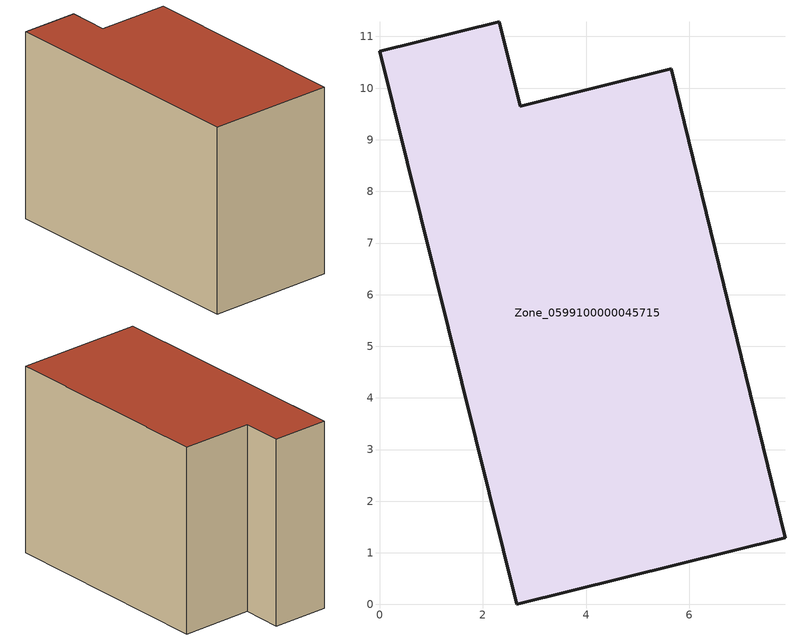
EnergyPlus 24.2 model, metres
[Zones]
Zone_0599100000045715
 floor ground (C_G): 2.66,0 0,10.71 2.32,11.29 2.73,9.65 5.65,10.38 7.85,1.29 z0
 wall outside (C_F): 2.73,9.65 2.32,11.29 0,10.71 2.66,0 7.85,1.29 5.65,10.38 2.73,9.65 z0:7.8
 roof outside (C_R): 7.85,1.29 5.65,10.38 2.73,9.65 2.32,11.29 0,10.71 2.66,0 z7.8
[BUILDING]
Pand.0599100000045715: North Axis=0; Terrain=City; Loads Convergence Tolerance Value=0.04; Temperature Convergence Tolerance Value=0.4; Solar Distribution=FullExterior; Maximum Number of Warmup Days=25; Minimum Number of Warmup Days=1
[Site:Location]
Rotterdam.The.Hague.AP_ZH_NLD Design_Conditions: Latitude=51.96; Longitude=4.45; Time Zone=1; Elevation=-4.5
[SITE:GROUNDTEMPERATURE:BUILDINGSURFACE]
18, 18, 18, 18, 18, 18, 18, 18, 18, 18, 18, 18
[MATERIAL] Thermal Absorptance=0.9; Solar Absorptance=0.7; Visible Absorptance=0.7
Name | Roughness | Thickness | Conductivity | Density | Specific Heat
G.TI.1975-1991 | MediumSmooth | 0.15 | 0.288461 | 540 | 1210
F.TI.1975-1991 | Rough | 0.3 | 0.230769 | 1920 | 840
R.TI.1975-1991 | MediumRough | 0.2 | 0.153846 | 1500 | 1000
[CONSTRUCTION]
C_G: G.TI.1975-1991
C_F: F.TI.1975-1991
C_R: R.TI.1975-1991
[ZONE]
Zone_0599100000045715: Type=1; Multiplier=1; Ceiling Height=Autocalculate; Volume=Autocalculate; Floor Area=autocalculate; Part of Total Floor Area=Yes
[ZONEINFILTRATION:DESIGNFLOWRATE]
Infil_Zone_0599100000045715: Zone or ZoneList or Space or SpaceList=Zone_0599100000045715; Schedule=AlwaysOn; Design Flow Rate Calculation Method=Flow/Area; Flow Rate per Floor Area=0.003; Constant Term Coefficient=1; Temperature Term Coefficient=0; Velocity Term Coefficient=0; Velocity Squared Term Coefficient=0
[HVACTEMPLATE:ZONE:IDEALLOADSAIRSYSTEM]
Zone_0599100000045715: Maximum Heating Supply Air Temperature=50; Minimum Cooling Supply Air Temperature=13; Maximum Heating Supply Air Humidity Ratio=0.0156; Minimum Cooling Supply Air Humidity Ratio=0.0077; Heating Limit=NoLimit; Cooling Limit=NoLimit; Dehumidification Control Type=ConstantSensibleHeatRatio; Cooling Sensible Heat Ratio=0.7; Dehumidification Setpoint=60; Humidification Control Type=None; Humidification Setpoint=30; Outdoor Air Method=None; Outdoor Air Flow Rate per Person=0.00944; Outdoor Air Flow Rate per Zone Floor Area=0; Outdoor Air Flow Rate per Zone=0; Demand Controlled Ventilation Type=None; Outdoor Air Economizer Type=NoEconomizer; Heat Recovery Type=None; Sensible Heat Recovery Effectiveness=0.7; Latent Heat Recovery Effectiveness=0.65
[ZONECONTROL:THERMOSTAT]
ThermostatControl_Zone_0599100000045715: Zone or ZoneList=Zone_0599100000045715; Control Type Schedule=DualSetpointControlType; Control 1=Thermostat_Zone_0599100000045715; Temperature Difference Between Cutout And Setpoint=0
[THERMOSTATSETPOINT:DUALSETPOINT]
Thermostat_Zone_0599100000045715: Heating Setpoint Temperature Schedule=HeatingSetpoint_Zone_0599100000045715; Cooling Setpoint Temperature Schedule=CoolingSetpoint_Zone_0599100000045715
[SCHEDULE:COMPACT]
HeatingSetpoint_Zone_0599100000045715: Through: 12/31, For: AllDays, Until: 24:00, 21
CoolingSetpoint_Zone_0599100000045715: Through: 12/31, For: AllDays, Until: 24:00, 24
DualSetpointControlType: Through: 12/31, For: AllDays, Until: 24:00, 4
AlwaysOn: Through: 12/31, For: AllDays, Until: 24:00, 1
